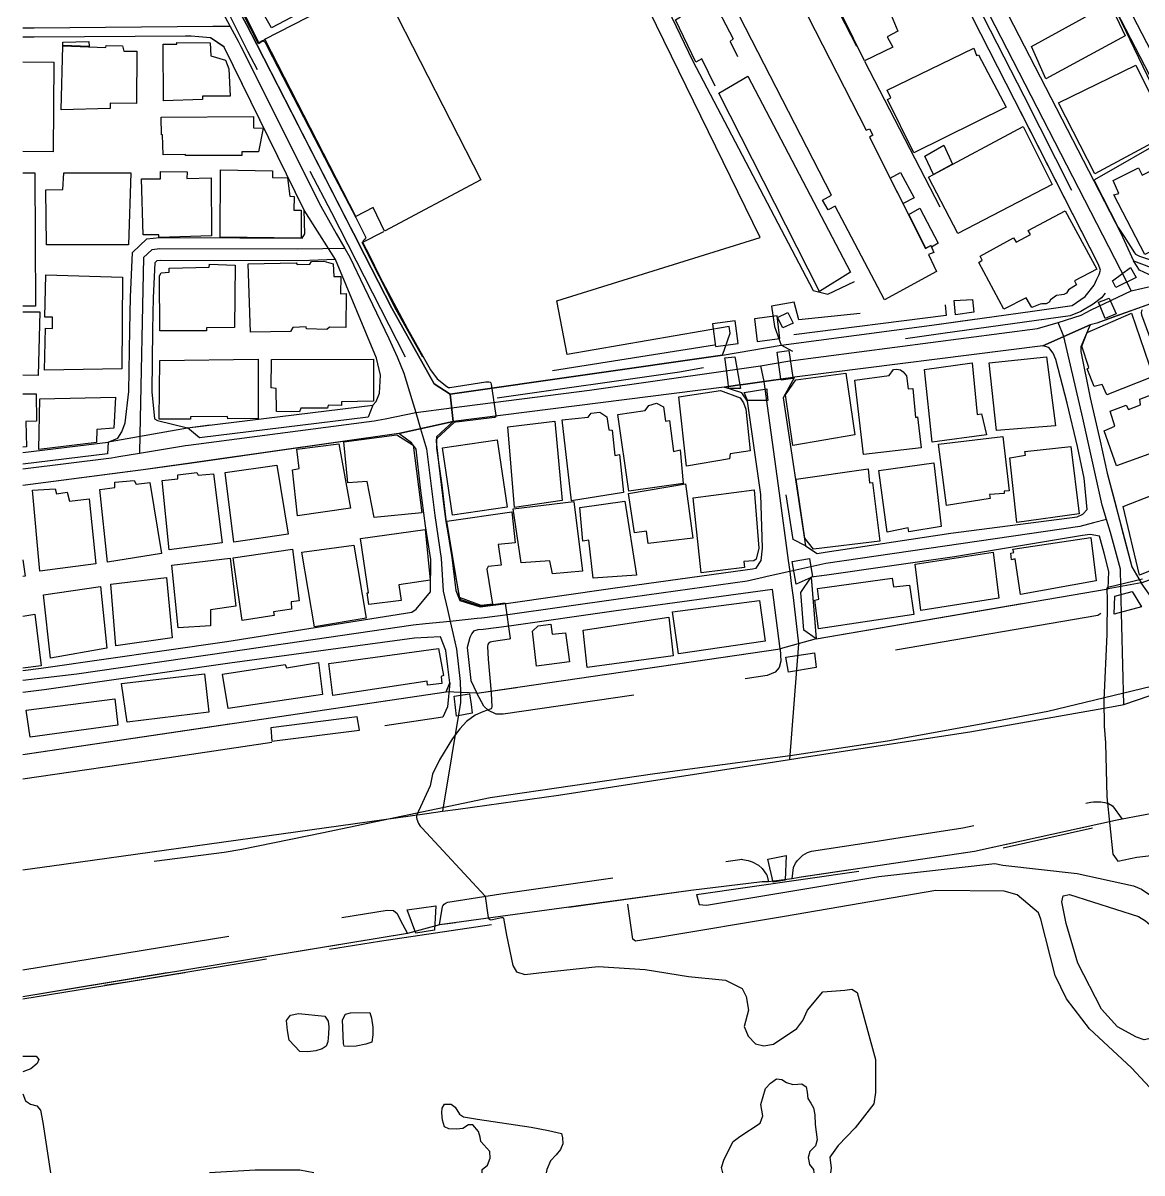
# Model space of a CAD drawing. Header units: millimetres. Extents: x 198785 to 203305, y 542885 to 545889.
# Drawn here: x 198795.4 to 198991.1, y 542885.3 to 543086.5 of the extents above; entities that cross this region are included whole.
import ezdxf

# ---------------------------------------------------------------- set-up
doc = ezdxf.new("R2010")
doc.units = ezdxf.units.MM
for name, pattern in [('FENCE_25K', [54.3, 28.7, -9.2, -16.4]), ('HIDDEN_BULD_25K', [28.8, 18.4, -10.4]), ('HIDDEN_IN_25K', [56.5, 36.5, -20])]:
    doc.linetypes.add(name, pattern=pattern)
for name, color, linetype in [('A0013114', 253, 'Continuous'), ('A0013117', 253, 'Continuous'), ('A0013118', 253, 'Continuous'), ('A0023214', 253, 'Continuous'), ('A0023217', 253, 'Continuous'), ('A0033324', 253, 'Continuous'), ('A0043325', 253, 'Continuous'), ('A0053326', 253, 'Continuous'), ('B0014111', 253, 'Continuous'), ('B0014112', 253, 'Continuous'), ('B0014113', 253, 'Continuous'), ('B0014116', 253, 'Continuous'), ('B0014118', 253, 'Continuous'), ('B0024120', 253, 'Continuous'), ('B0024127', 253, 'Continuous'), ('C0076117', 253, 'Continuous'), ('C0393323', 253, 'Continuous'), ('C0523121', 253, 'Continuous'), ('E0052114', 253, 'Continuous'), ('F0017111', 253, 'Continuous')]:
    doc.layers.add(name, color=color, linetype=linetype)

msp = doc.modelspace()

# ---------------------------------------------------------------- linework, layer by layer
at = {"layer": 'A0013114'}
for points in [[(198991.02, 542988.57), (199058.97, 543012.98), (199062.37, 543023.34), (199044.92, 543057.09), (199015.77, 543045.97), (199009.58, 543043.61), (199002.48, 543040.91), (198996.65, 543038.81), (198992.96, 543037.48), (198986.37, 543035.11), (198983.23, 543033.98), (198982.09, 543033.7)], [(198989.68, 543044.86), (198994.12, 543043.2), (199003.9, 543047.12), (199005.28, 543049.41)], [(198927.99, 543030.15), (198954.36, 543033.65), (198971.96, 543036.09), (198978.95, 543037.05), (198981.22, 543038.62), (198982.76, 543040.6), (198983.25, 543041.68)], [(198973.78, 543030.01), (198930.37, 543024.5), (198928.35, 543020.92), (198932.28, 542995.04), (198934.3, 542993.69)], [(198917.72, 543028.36), (198870.1, 543021.56)], [(198923.65, 542991.13), (198924.51, 542992.44), (198924.76, 542994.61), (198924.48, 543003.97), (198922.14, 543020.32), (198921.15, 543021.8), (198918.03, 543022.78), (198870.61, 543016.77)], [(198824.15, 543015.67), (198856.55, 543019.63)], [(198861.12, 543014.65), (198824.52, 543009.45), (198816.41, 543008.3), (198812.32, 543007.77), (198795.37, 543005.59)], [(198795.37, 543011.33), (198810.29, 543013.13), (198811.97, 543013.88)], [(198933.25, 542989.51), (198934.13, 542978.75), (198985.24, 542987.49)], [(198874.76, 542969.22), (198927.85, 542977.02), (198926.48, 542987.4)], [(199133.78, 542885.31), (199112.62, 542929.06), (199108.26, 542934.08), (199088.78, 542973.04), (199079.4, 542977.98), (199058.2, 542969.72), (199044.31, 542964.19), (199030.11, 542958.92), (199023.12, 542956.56), (199012.06, 542953.11), (199005.3, 542951.3), (198998.41, 542949.56), (198993.85, 542948.35), (198987.67, 542947.22), (198986.49, 542946.99), (198961.86, 542941.55), (198931.17, 542937.01), (198929.91, 542936.74), (198925.79, 542936.24), (198924.68, 542936.24), (198912.2, 542934.71), (198868.25, 542928.69), (198862.62, 542927.21), (198795.37, 542916.15)], [(198795.37, 542958.52), (198869.43, 542969.46)]]:
    msp.add_lwpolyline(points, dxfattribs=at)
at = {"layer": 'A0013117'}
for points in [[(199005.28, 543049.41), (199004.61, 543051.29), (199005.34, 543051.69), (199004.07, 543054.78), (199003.11, 543056.88), (199001.42, 543060.16), (198993.33, 543075.71), (198947.49, 543164.22), (198944.86, 543169.44), (198942.98, 543173.12), (198928.55, 543202.07), (198928.37, 543202.39), (198928.15, 543202.69), (198912.94, 543195.08), (198925.66, 543169.72), (198930.23, 543160.88), (198951.53, 543117.6), (198965.87, 543091.59), (198987.37, 543049.86), (198989.68, 543044.86)], [(198983.25, 543041.68), (198983.62, 543042.48), (198983.89, 543043.23), (198983.55, 543044.23), (198961.47, 543087.44), (198958.81, 543092.97), (198930.32, 543147.86), (198918.85, 543170.13)], [(198870.1, 543021.56), (198867.33, 543023.36), (198859.9, 543036.59), (198855.1, 543045.95), (198853.18, 543049.69), (198836.26, 543082.7), (198834.45, 543086.23), (198830.73, 543093.1), (198829.1, 543096.11), (198821.83, 543110.44), (198817.07, 543119.95), (198814.28, 543125.49), (198813.15, 543127.3), (198810.75, 543131.52), (198810.03, 543132.7), (198807.31, 543137.98), (198807.54, 543139.69), (198808.84, 543142.63), (198834.7, 543155.12), (198835.21, 543154.24), (198838.78, 543147.28), (198844.38, 543136.2)], [(198811.97, 543013.88), (198812.69, 543014.95), (198813.27, 543016.56), (198813.9, 543022.04), (198814.04, 543032.89), (198814.15, 543038.52), (198814.5, 543046.32), (198817.04, 543048.75), (198819.25, 543048.95), (198833.3, 543048.91), (198844.19, 543048.84), (198844.69, 543049.62), (198844.54, 543053.71), (198830.7, 543082.02), (198830.58, 543082.27), (198830.55, 543082.29), (198828.18, 543083.91), (198826.11, 543084.04), (198824.78, 543084.2), (198823.79, 543084.2), (198797.31, 543083.99), (198795.37, 543083.98)], [(198856.55, 543019.63), (198857.13, 543020.28), (198857.74, 543021.74), (198857.94, 543024.87), (198857.24, 543027.84), (198850.02, 543045.1), (198845.47, 543044.93), (198843.37, 543044.89), (198819.42, 543044.95), (198818.79, 543044.89), (198818.42, 543044.54), (198818.14, 543038.39), (198818.04, 543032.83), (198817.9, 543021.98), (198818.37, 543017.23), (198818.92, 543016.92), (198824.15, 543015.67)], [(198982.09, 543033.7), (198980.42, 543029.81), (198980.41, 543029.03), (198982.06, 543020.93), (198983.84, 543013.32), (198985.05, 543007.73), (198986.36, 543002.73), (198987.62, 542997.92), (198989.36, 542991.36), (198991.02, 542988.57)], [(198934.3, 542993.69), (198935.69, 542993.94), (198957.72, 542997.24), (198979.81, 543000.07), (198980.79, 543000.57), (198981.57, 543001.38), (198981.05, 543006.87), (198979.84, 543012.41), (198978.07, 543020), (198976.05, 543027.59), (198975.57, 543028.7), (198974.83, 543029.72), (198973.78, 543030.01)], [(198870.61, 543016.77), (198867.74, 543014.08), (198867.71, 543012.11), (198868.62, 543005.61), (198869.43, 542999.06), (198870.39, 542993), (198871.1, 542987.21), (198871.8, 542985.48), (198875.38, 542984.32), (198879.91, 542984.94), (198898.56, 542987.6), (198921.71, 542990.81), (198923, 542991), (198923.65, 542991.13)], [(198795.37, 542973.2), (198798.55, 542973.59), (198831.04, 542978.27), (198863.39, 542983.42), (198864.13, 542983.92), (198866.67, 542986.95), (198866.7, 542992.6), (198865.76, 542998.54), (198864.94, 543005.15), (198864.18, 543011.91), (198863.34, 543013.06), (198861.12, 543014.65)], [(198985.24, 542987.49), (198985.31, 542990.51), (198984.5, 542993.71), (198983.68, 542996.73), (198982.09, 542996.99), (198980.73, 542996.8), (198958.33, 542993.09), (198936, 542989.87), (198933.25, 542989.51)], [(198926.48, 542987.4), (198899.12, 542983.64), (198880.45, 542980.98), (198875.85, 542980.41), (198874.96, 542980.32), (198874.18, 542980.07), (198873.88, 542979.71), (198873.57, 542978.97), (198873.05, 542977.22), (198873.71, 542971.47), (198874.76, 542969.22)], [(198869.43, 542969.46), (198870.04, 542971.04), (198869.72, 542973.85), (198869.37, 542976.7), (198868.39, 542979.12), (198863.88, 542978.88), (198831.58, 542974.51), (198799.05, 542969.83), (198795.37, 542969.37)]]:
    msp.add_lwpolyline(points, dxfattribs=at)
at = {"layer": 'A0013118'}
for points in [[(198851.69, 543095.14), (198882.58, 543111.48), (198890.76, 543115.95), (198890.32, 543117.15), (198893.8, 543118.92), (198912.47, 543079.9), (198933.6, 543039.68), (198936.16, 543039.07), (198940.85, 543041.27)], [(198917.72, 543028.36), (198919.06, 543032.22), (198918.89, 543033.37), (198890.56, 543028.5), (198888.78, 543037.89), (198924.34, 543048.93), (198904.92, 543088.64), (198892.54, 543112.86), (198890.93, 543112.89), (198890.07, 543112.73), (198852.76, 543093)], [(198848.08, 543090.52), (198838.87, 543085.65), (198836.06, 543090.58)], [(198941.84, 543035.69), (198931.13, 543034.56), (198930.28, 543037.67), (198926.33, 543036.93), (198926.85, 543033.37), (198927.99, 543030.15)], [(198913.18, 542934.04), (198913.68, 542932.28), (198914.92, 542932.14), (198927.95, 542934.3), (198945.08, 542937.15), (198965.39, 542939.43), (198966.81, 542939.14), (198979.79, 542937.7), (198989.67, 542935.54), (198991.04, 542934.95), (198996.9, 542931.02)], [(199001.03, 542885.31), (198999.8, 542888.26), (198994.09, 542898.57), (198989.31, 542903.7), (198981.94, 542910.53), (198977.95, 542915.8), (198975.94, 542919.87), (198973.45, 542929.7), (198973.05, 542930.84), (198969.31, 542933.95), (198967.01, 542934.62), (198955.05, 542934.71), (198928.61, 542930.16), (198906.96, 542926.56), (198902.53, 542925.88), (198902.06, 542926.2), (198901.2, 542932.32)], [(198991.51, 542908.61), (198990.18, 542909.04), (198986.88, 542910.85), (198984.07, 542913.96), (198979.89, 542922.01), (198977.87, 542928.94), (198977.11, 542932.73), (198977.37, 542933.78), (198978.46, 542934.05), (198990.5, 542930.2), (198991.77, 542929.41), (198992.54, 542928.7), (198993.47, 542927.16), (198994.93, 542917.47), (198995.12, 542915.34), (198995.22, 542913.5), (198994.81, 542911.56), (198993.8, 542909.61), (198992.36, 542908.75), (198991.51, 542908.61)]]:
    msp.add_lwpolyline(points, dxfattribs=at)
at = {"layer": 'A0023214'}
for points in [[(198924.41, 543026.52), (198929.18, 543027.33), (198972.87, 543033.05), (198976.47, 543034.07), (198980.52, 543035.38), (198982.23, 543036.3), (198989.27, 543039.63), (198995.38, 543041.01), (199001.63, 543043.61), (199007.65, 543046.22), (199009.93, 543047.08), (199014.67, 543048.83), (199035.42, 543056.45), (199038.43, 543057.77), (199040.96, 543058.9), (199043.75, 543060.33), (199050.15, 543063.6)], [(198795.37, 543008.47), (198810.84, 543010.44), (198812.16, 543010.65), (198815.74, 543011.24), (198823.79, 543012.57), (198824.33, 543012.64), (198856.81, 543016.86), (198858.74, 543017.25), (198864.07, 543018.34), (198870.35, 543019.17), (198894.49, 543022.24), (198917.88, 543025.57), (198924.41, 543026.52)], [(198924.41, 543026.52), (198924.95, 543023.74), (198927.66, 543004.24), (198929.24, 542992.47), (198929.51, 542990.52), (198929.79, 542988.43), (198930.12, 542986), (198931.05, 542977.9), (198929.48, 542957.63)], [(198929.48, 542957.63), (198932.05, 542958.03), (198961.02, 542962.5), (198986.47, 542966.99), (198987.95, 542967.25), (198992.41, 542968.79), (199075.92, 542997.54), (199082.88, 542999.94)], [(198795.37, 542938.33), (198802.53, 542939.36), (198866, 542948.19), (198868.78, 542948.58), (198871.51, 542948.96), (198889.08, 542951.4), (198926.85, 542957.23), (198929.48, 542957.63)]]:
    msp.add_lwpolyline(points, dxfattribs=at)
at = {"layer": 'A0023217'}
for points in [[(199009.93, 543047.08), (199008.44, 543050.36), (199005.05, 543057.81), (199003.33, 543061.15), (198995.23, 543076.7), (198949.41, 543165.19), (198946.78, 543170.42), (198944.9, 543174.09), (198930.23, 543203.54), (198928.44, 543207.14)], [(198989.27, 543039.63), (198988.47, 543041.19), (198961.28, 543094.2), (198949.36, 543116.48), (198929.97, 543155.33), (198927.21, 543160.33), (198923.04, 543168.39), (198911.1, 543191.9), (198910.31, 543193.57), (198908.65, 543197.08)], [(198801.19, 543142.17), (198803.03, 543139.32), (198808.08, 543131.47), (198808.77, 543130.35), (198812.28, 543124.36), (198815.02, 543118.92), (198819.77, 543109.42), (198826.9, 543094.71), (198828.04, 543092.59), (198831.63, 543085.86)], [(198831.63, 543085.86), (198828.57, 543085.84), (198797.3, 543085.59), (198795.37, 543085.58)], [(198831.63, 543085.86), (198832.99, 543083.33), (198833.47, 543082.36), (198847.46, 543054.45), (198850.18, 543049.67), (198851.68, 543047.04)], [(198851.68, 543047.04), (198847.82, 543046.97), (198843.36, 543046.89), (198819.33, 543046.95), (198817.92, 543046.82), (198816.46, 543045.43), (198815.81, 543014.45), (198815.74, 543011.24)], [(198851.68, 543047.04), (198852.54, 543045.52), (198855.07, 543040.28), (198859.37, 543031.3), (198860.82, 543028.1), (198862.02, 543025.22), (198863.39, 543020.61), (198864.07, 543018.34), (198864.92, 543015.5), (198865.96, 543012.01), (198867.41, 543000.3), (198868.55, 542992.8), (198868.88, 542987.08), (198869.62, 542983.88), (198870.1, 542981.8)], [(198984.93, 542999.64), (198984.17, 543002.11), (198980.79, 543017.35), (198977.48, 543031.65), (198976.47, 543034.07)], [(198984.93, 542999.64), (198982.63, 542999.04), (198980.27, 542998.43), (198935.84, 542991.91), (198933.74, 542991.45), (198929.51, 542990.52), (198925.59, 542989.67), (198924.89, 542989.5), (198922.04, 542988.83), (198899.48, 542985.71), (198880.18, 542982.96), (198875.62, 542982.36), (198874.8, 542982.28), (198870.1, 542981.8)], [(198987.95, 542967.25), (198987.43, 542987.9), (198987.35, 542990.94), (198985.65, 542997.33), (198984.93, 542999.64)], [(198870.1, 542981.8), (198865.78, 542981.37), (198863.64, 542981.15), (198831.31, 542976.39), (198804.81, 542972.57), (198795.37, 542971.45)], [(198870.1, 542981.8), (198870.64, 542979.49), (198871.22, 542976.96), (198871.87, 542971.26), (198871.89, 542969.35), (198871.91, 542967.63), (198868.78, 542948.58)]]:
    msp.add_lwpolyline(points, dxfattribs=at)
at = {"layer": 'A0033324', "linetype": 'HIDDEN_IN_25K', "flags": 128}
for points in [[(198910.52, 543190.18), (198911, 543189.79), (198911.27, 543189.35), (198920.99, 543170.07), (198931.51, 543149.75), (198940.73, 543131.78), (198952.12, 543109.83), (198961.04, 543092.1), (198970.46, 543073.74), (198982.32, 543050.24), (198985.81, 543043.63), (198985.91, 543042.82), (198985.91, 543042.07), (198985.82, 543041.45), (198985.11, 543039.84), (198984.06, 543038.4), (198982.57, 543037.28), (198980.46, 543036.01), (198978.56, 543035.24), (198956.28, 543032.15), (198932.37, 543028.77), (198931.31, 543028.65), (198930.64, 543028.71), (198927.99, 543030.15), (198954.36, 543033.65), (198971.96, 543036.09), (198978.95, 543037.05), (198981.22, 543038.62), (198982.76, 543040.6), (198983.25, 543041.68), (198983.62, 543042.48), (198983.89, 543043.23), (198983.55, 543044.23), (198961.47, 543087.44), (198958.81, 543092.97), (198930.32, 543147.86), (198918.85, 543170.13), (198917, 543173.72), (198909.2, 543188.86), (198904.2, 543190.07), (198895.44, 543185.72), (198892.18, 543184.1), (198883.6, 543179.85), (198861.22, 543168.8), (198861.21, 543169.69), (198861.6, 543170.07), (198878.56, 543178.79), (198897.21, 543188.33), (198903.88, 543191.78), (198904.75, 543191.96), (198907.86, 543191.25), (198909.8, 543190.56), (198910.52, 543190.18)], [(198867.33, 543023.36), (198870.1, 543021.56), (198917.72, 543028.36), (198917.9, 543026.85), (198917.78, 543026.73), (198910.23, 543025.41), (198871.49, 543019.87), (198870.94, 543019.86), (198869.78, 543020.18), (198864.88, 543022.95), (198864.04, 543024.57), (198849.38, 543053.27), (198834.7, 543081.48), (198824.37, 543102.16), (198811.44, 543126.32), (198806.75, 543135.01), (198806.48, 543136.3), (198806.44, 543137.11), (198806.61, 543138), (198807.54, 543139.69), (198807.31, 543137.98), (198810.03, 543132.7), (198810.75, 543131.52), (198813.15, 543127.3), (198814.28, 543125.49), (198817.07, 543119.95), (198821.83, 543110.44), (198829.1, 543096.11), (198830.73, 543093.1), (198834.45, 543086.23), (198836.26, 543082.7), (198853.18, 543049.69), (198855.1, 543045.95), (198859.9, 543036.59), (198867.33, 543023.36)], [(198994.08, 542984.99), (198993.72, 542984.97), (198993.08, 542985.59), (198991.02, 542988.57), (199058.97, 543012.98), (199062.37, 543023.34), (199044.92, 543057.09), (199046.94, 543058.14), (199047.62, 543058.08), (199048.13, 543057.76), (199048.51, 543057.33), (199066.65, 543022.26), (199062.48, 543009.56), (198994.08, 542984.99)], [(199004.27, 543045.05), (198995.67, 543041.88), (198994.15, 543041.77), (198993.74, 543041.83), (198990.71, 543043.26), (198989.68, 543044.86), (198994.12, 543043.2), (199003.9, 543047.12), (199005.28, 543049.41), (199004.61, 543051.29), (199005.34, 543051.69), (199006.11, 543050.32), (199006.24, 543048.99), (199006.08, 543048.5), (199005.52, 543046.79), (199004.66, 543045.32), (199004.27, 543045.05)], [(198855.77, 543017.52), (198826.26, 543013.91), (198824.15, 543015.67), (198856.55, 543019.63), (198855.77, 543017.52)], [(198928.35, 543020.92), (198932.28, 542995.04), (198930.09, 542996.12), (198926.64, 543018.88), (198928.35, 543020.92)], [(198795.37, 543011.33), (198810.29, 543013.13), (198810.13, 543011.09), (198795.37, 543009.31)], [(198934.13, 542978.75), (198932, 542980.24), (198931.46, 542986.86), (198933.25, 542989.51), (198934.13, 542978.75)], [(198934.13, 542978.75), (198985.24, 542987.49), (198984.67, 542984.24), (198984.27, 542983.42), (198983.4, 542982.81), (198936.92, 542974.87), (198936.1, 542974.83), (198935.23, 542975.29), (198934.63, 542976.27), (198934.13, 542978.75)], [(198902.25, 542968.91), (198879.36, 542965.55), (198878.14, 542965.59), (198876.81, 542966.23), (198876.02, 542966.97), (198874.76, 542969.22), (198927.85, 542977.02), (198927.95, 542974.85), (198927.68, 542973.71), (198926.95, 542972.89), (198925.55, 542972.33), (198902.25, 542968.91)], [(198795.37, 542958.52), (198869.43, 542969.46), (198870.04, 542971.04), (198869.65, 542966.83), (198868.81, 542965.02), (198820.96, 542957.96)], [(198820.96, 542957.96), (198795.37, 542954.18)], [(198931.17, 542937.01), (198929.91, 542936.74), (198930.15, 542938.73), (198930.53, 542939.52), (198930.84, 542939.98), (198931.8, 542940.92), (198932.61, 542941.37), (198933.31, 542941.63), (198944.05, 542943.22), (198948.81, 542943.97), (198959.79, 542945.69), (198969.17, 542947.57), (198982.17, 542950.18), (198982.63, 542950.24), (198983.22, 542950.26), (198983.96, 542950.26), (198984.63, 542950.14), (198985.27, 542949.93), (198985.99, 542949.52), (198987.67, 542947.22), (198986.49, 542946.99), (198980.13, 542945.58), (198965.25, 542942.3), (198961.86, 542941.55), (198947.89, 542939.49), (198943.24, 542938.8), (198931.53, 542937.07), (198931.17, 542937.01)], [(198925.48, 542937.48), (198925.79, 542936.24), (198924.68, 542936.24), (198912.2, 542934.71), (198883.36, 542930.75), (198873.63, 542929.42), (198869.69, 542928.88), (198868.25, 542928.69), (198868.77, 542931.92), (198868.83, 542932.05), (198869.04, 542932.32), (198869.39, 542932.57), (198869.69, 542932.66), (198878.98, 542934.12), (198917.76, 542939.72), (198920.77, 542940.16), (198921.09, 542940.19), (198921.27, 542940.15), (198922.21, 542939.97), (198922.95, 542939.73), (198924.07, 542939.15), (198924.68, 542938.59), (198925.41, 542937.58), (198925.48, 542937.48)], [(198795.37, 542920.82), (198859.07, 542931.29), (198860.2, 542931.23), (198860.81, 542930.68), (198861.3, 542929.7), (198862.62, 542927.21), (198795.37, 542916.15)]]:
    msp.add_lwpolyline(points, dxfattribs=at)
at = {"layer": 'A0043325'}
for points in [[(198990.12, 543041.95), (198986.59, 543040.22), (198985.99, 543041.35), (198989.15, 543043.72), (198990.12, 543041.95)], [(198986.64, 543035.58), (198984.68, 543034.79), (198983.55, 543037.66), (198984.34, 543037.96), (198985.38, 543038.34), (198986.64, 543035.6), (198986.64, 543035.58)], [(198930.07, 543024.27), (198928, 543023.98), (198927.98, 543024.16), (198927.31, 543028.91), (198929.34, 543029.17), (198930.04, 543024.45), (198930.07, 543024.27)], [(198920.87, 543022.56), (198918.85, 543022.54), (198918.81, 543022.89), (198918.72, 543023.6), (198918.2, 543027.61), (198918.16, 543027.88), (198919.9, 543028.11), (198919.96, 543027.77), (198920.65, 543023.84), (198920.77, 543023.16), (198920.87, 543022.56)], [(198925.52, 543022.03), (198925.67, 543020.44), (198922.11, 543020.43), (198921.58, 543021.7), (198921.52, 543021.83), (198925.48, 543022.48), (198925.52, 543022.03)], [(198933.25, 542989.49), (198930.65, 542988.29), (198929.94, 542992.27), (198932.95, 542992.78), (198933.52, 542989.61), (198933.3, 542989.51), (198933.25, 542989.49)], [(198991.03, 542984.34), (198986.26, 542983.08), (198986.41, 542986.24), (198989.42, 542987.04), (198991.03, 542984.34)], [(198934.13, 542973.73), (198929.29, 542972.94), (198928.84, 542975.55), (198933.83, 542976.31), (198934.13, 542973.73)], [(198873.96, 542965.76), (198871.2, 542965.24), (198870.84, 542968.28), (198870.78, 542968.71), (198873.48, 542969.13), (198873.75, 542967.27), (198873.96, 542965.76)], [(198928.73, 542936.53), (198926.64, 542936.16), (198925.66, 542940.19), (198928.86, 542940.84), (198928.73, 542936.53)], [(198867.38, 542927.79), (198864.12, 542927.27), (198862.59, 542931.35), (198867.6, 542932.04), (198867.38, 542927.79)]]:
    msp.add_lwpolyline(points, dxfattribs=at)
at = {"layer": 'A0053326'}
for points in [[(198965.87, 543091.59), (198987.37, 543049.86), (198989.68, 543044.86), (198994.12, 543043.2), (199003.9, 543047.12), (199005.28, 543049.41), (199004.61, 543051.29), (199005.34, 543051.69), (199004.07, 543054.78), (199003.11, 543056.88), (199001.42, 543060.16), (198993.33, 543075.71), (198947.49, 543164.22)], [(198829.1, 543096.11), (198834.45, 543086.23), (198855.1, 543045.95), (198859.9, 543036.59), (198867.33, 543023.36), (198870.1, 543021.56), (198870.61, 543016.77), (198861.12, 543014.65), (198816.41, 543008.3), (198795.37, 543005.59)], [(199002.48, 543040.91), (198983.23, 543033.98), (198982.09, 543033.7), (198973.78, 543030.01), (198930.37, 543024.5), (198930.04, 543024.45), (198927.98, 543024.16), (198926.24, 543023.92), (198921.35, 543023.24), (198920.77, 543023.16), (198918.81, 543022.89), (198918.03, 543022.78), (198870.61, 543016.77), (198870.1, 543021.56), (198917.72, 543028.36), (198927.99, 543030.15), (198954.36, 543033.65), (198971.96, 543036.09), (198978.95, 543037.05), (198981.22, 543038.62), (198982.76, 543040.6), (198983.25, 543041.68), (198983.62, 543042.48), (198983.89, 543043.23), (198983.55, 543044.23), (198961.47, 543087.44)], [(198795.37, 543011.33), (198810.29, 543013.13), (198810.6, 543013.26), (198824.15, 543015.67), (198856.55, 543019.63), (198857.13, 543020.28), (198857.74, 543021.74), (198857.94, 543024.87), (198857.24, 543027.84), (198850.02, 543045.1), (198844.54, 543053.71), (198830.58, 543082.27), (198828.18, 543083.91), (198826.11, 543084.04), (198824.78, 543084.2), (198823.79, 543084.2), (198797.31, 543083.99), (198795.37, 543083.98)], [(198795.37, 542973.2), (198798.55, 542973.59), (198831.04, 542978.27), (198863.39, 542983.42), (198864.13, 542983.92), (198866.67, 542986.95), (198866.7, 542992.6), (198865.76, 542998.54), (198864.94, 543005.15), (198864.18, 543011.91), (198863.34, 543013.06), (198861.12, 543014.65), (198870.61, 543016.77), (198867.74, 543014.08), (198867.71, 543012.11), (198868.62, 543005.61), (198869.43, 542999.06), (198870.39, 542993), (198871.1, 542987.21), (198871.8, 542985.48), (198875.38, 542984.32), (198879.91, 542984.94), (198898.56, 542987.6), (198921.71, 542990.81), (198923, 542991), (198923.65, 542991.13), (198924.51, 542992.44), (198924.76, 542994.61), (198924.48, 543003.97), (198922.14, 543020.32), (198921.15, 543021.8), (198918.03, 543022.78), (198918.81, 543022.89), (198920.77, 543023.16), (198921.35, 543023.24), (198926.24, 543023.92), (198927.98, 543024.16), (198930.04, 543024.45), (198930.37, 543024.5), (198928.35, 543020.92), (198932.28, 542995.04), (198934.3, 542993.69), (198935.69, 542993.94), (198957.72, 542997.24), (198979.81, 543000.07), (198980.79, 543000.57), (198981.57, 543001.38), (198981.05, 543006.87), (198979.84, 543012.41), (198978.07, 543020), (198976.05, 543027.59), (198975.57, 543028.7), (198974.83, 543029.72), (198973.78, 543030.01), (198982.09, 543033.7), (198980.42, 543029.81), (198980.41, 543029.03), (198982.06, 543020.93), (198983.84, 543013.32), (198985.05, 543007.73), (198987.71, 542997.58)], [(198987.71, 542997.58), (198989.36, 542991.36), (198991.02, 542988.57), (198985.24, 542987.49), (198985.31, 542990.51), (198984.5, 542993.71), (198983.68, 542996.73), (198982.09, 542996.99), (198980.73, 542996.8), (198958.33, 542993.09), (198936, 542989.87), (198933.3, 542989.51), (198933.25, 542989.51), (198933.25, 542989.49), (198934.13, 542978.75), (198927.85, 542977.02), (198926.48, 542987.4), (198899.12, 542983.64), (198880.45, 542980.98), (198875.85, 542980.41), (198874.96, 542980.32), (198874.18, 542980.07), (198873.88, 542979.71), (198873.57, 542978.97), (198873.05, 542977.22), (198873.71, 542971.47), (198874.76, 542969.22), (198869.43, 542969.46), (198870.04, 542971.04), (198869.72, 542973.85), (198869.37, 542976.7), (198868.39, 542979.12), (198863.88, 542978.88), (198831.58, 542974.51), (198799.05, 542969.83), (198795.37, 542969.37)]]:
    msp.add_lwpolyline(points, dxfattribs=at)
at = {"layer": 'B0014111'}
for points in [[(198912.25, 543127.63), (198942.87, 543067.71), (198943.48, 543067.95), (198944.04, 543066.84), (198943.47, 543066.48), (198953.29, 543047.05), (198954.22, 543047.53), (198954.71, 543046.36), (198953.81, 543045.96), (198955.17, 543043.01), (198946.1, 543038.06), (198937.45, 543054.45), (198936.22, 543053.77), (198935.27, 543055.48), (198936.84, 543056.38), (198901.41, 543125.26)], [(198857.52, 543093.83), (198859.09, 543090), (198859.55, 543090.19), (198875.48, 543059.05), (198858.62, 543050.04), (198856.65, 543054.21), (198853.61, 543052.64), (198837.67, 543083.68), (198857.52, 543093.83)], [(198993.08, 543024.64), (198984.97, 543021.43), (198984.16, 543023.27), (198982.78, 543022.89), (198981.55, 543026), (198981.86, 543026.23), (198980.64, 543029.97), (198981.56, 543032.32), (198989.31, 543035.72), (198993.08, 543024.64)], [(198940.89, 543014.45), (198930.07, 543012.55), (198928.75, 543021.44), (198930.59, 543024.05), (198939.34, 543025.23), (198940.89, 543014.45)], [(198795.37, 543021.58), (198797.65, 543021.6), (198797.75, 543016.81), (198795.89, 543016.75), (198795.98, 543012.35), (198795.37, 543012.29)], [(198808.23, 543013.11), (198798.15, 543011.86), (198798.32, 543020.74), (198811.56, 543021.03), (198811.28, 543015.6), (198808.3, 543015.35), (198808.23, 543013.11)], [(198919, 543010.25), (198911.46, 543008.96), (198910.12, 543021.07), (198917.4, 543022.22), (198920.85, 543020.91), (198921.41, 543020.03), (198921.81, 543018.94), (198922.58, 543011.62), (198919.06, 543011.11), (198919, 543010.25)], [(198863.62, 543012.62), (198865.16, 543000.78), (198856.78, 542999.99), (198855.6, 543006.27), (198852.2, 543006.04), (198851.48, 543013.21), (198860.78, 543014.44), (198863.62, 543012.62)], [(198852.69, 543001.58), (198843.41, 543000.27), (198842.5, 543008.29), (198843.69, 543008.55), (198843.28, 543011.91), (198850.62, 543012.84), (198852.69, 543001.58)], [(198998.02, 543005.88), (198998.42, 543004.69), (199001.14, 543005.55), (199001.36, 543004.72), (199001.84, 543004.85), (199005.13, 542995.7), (198990.69, 542989.88), (198987.84, 543001.91), (198998.02, 543005.88)], [(198982.16, 542996.49), (198983.14, 542988.9), (198969.9, 542986.48), (198968.95, 542992.72), (198968.33, 542992.58), (198968.17, 542993.73), (198968.69, 542993.86), (198968.54, 542994.46), (198982.16, 542996.49)], [(198966.09, 542985.87), (198952.46, 542983.68), (198951.46, 542991.81), (198965.12, 542993.94), (198966.09, 542985.87)], [(198947.43, 542989.39), (198947.68, 542987.83), (198950.46, 542988.16), (198951.2, 542983.01), (198934.53, 542980.5), (198933.93, 542985.54), (198934.58, 542985.7), (198934.34, 542987.57), (198947.43, 542989.39)], [(198925.21, 542978.35), (198910.04, 542976.14), (198908.99, 542983.46), (198924.21, 542985.46), (198925.21, 542978.35)], [(198795.37, 542982.71), (198797.46, 542983.04), (198798.55, 542974.03), (198795.37, 542973.63)], [(198887.74, 542981.3), (198887.94, 542979.56), (198890.26, 542979.79), (198890.97, 542974.71), (198885.23, 542973.95), (198884.51, 542980.1), (198885.52, 542981), (198887.74, 542981.3)], [(198909.11, 542975.79), (198894.1, 542973.71), (198893.4, 542980.29), (198908.36, 542982.52), (198909.11, 542975.79)], [(198868.54, 542972.19), (198868.63, 542970.95), (198866.16, 542970.67), (198866.05, 542971.37), (198849.56, 542968.83), (198848.85, 542974.42), (198868.08, 542977.06), (198868.94, 542972.36), (198868.54, 542972.19)], [(198847.04, 542974.6), (198847.79, 542969.01), (198831.29, 542966.59), (198830.26, 542972.54), (198841.26, 542974.27), (198841.46, 542973.68), (198847.04, 542974.6)], [(198827.91, 542965.91), (198813.57, 542964.15), (198812.63, 542970.91), (198827.12, 542972.6), (198827.91, 542965.91)], [(198811.99, 542963.62), (198796.64, 542961.53), (198795.95, 542966.25), (198811.44, 542968.24), (198811.99, 542963.62)]]:
    msp.add_lwpolyline(points, dxfattribs=at)
at = {"layer": 'B0014112'}
for points in [[(198947.53, 543082.25), (198942.58, 543079.89), (198936.86, 543091.54), (198944.73, 543095.11), (198947, 543090.33), (198946.37, 543089.96), (198948.43, 543085.08), (198946.56, 543084.04), (198947.53, 543082.25)], [(198802.34, 543082.51), (198809.85, 543082.22), (198809.9, 543082.53), (198812.77, 543082.5), (198813, 543081.55), (198815.28, 543081.56), (198815.23, 543072.41), (198810.63, 543072.48), (198810.6, 543071.5), (198802.06, 543071.29), (198802.34, 543082.51)], [(198795.37, 543035.97), (198798.32, 543035.96)], [(198798.32, 543035.96), (198798.02, 543024.81), (198795.37, 543024.85)], [(198836.52, 543027.65), (198836.51, 543017.32), (198831.23, 543017.23), (198831.14, 543017.66), (198824.65, 543017.58), (198824.65, 543017.2), (198819.21, 543017.2), (198819.29, 543027.45), (198836.52, 543027.65)], [(198961.43, 543027.01), (198962.33, 543017.97), (198963.04, 543018.12), (198963.94, 543014.44), (198954.41, 543013.15), (198953.09, 543025.88), (198961.43, 543027.01)], [(198949.94, 543024.75), (198950.23, 543022.47), (198951.03, 543022.54), (198951.49, 543017.45), (198951.89, 543017.59), (198952.5, 543012.18), (198942.42, 543010.98), (198940.9, 543024.01), (198946.88, 543024.8), (198947.65, 543025.85), (198948.2, 543025.92), (198948.87, 543025.81), (198949.38, 543025.45), (198949.94, 543024.75)], [(198994.56, 543022.15), (198997.81, 543013.06), (198986.68, 543008.99), (198984.53, 543015.12), (198986.41, 543015.95), (198985.55, 543018.55), (198988.35, 543019.61), (198988.75, 543018.84), (198990.86, 543019.68), (198990.78, 543020.67), (198994.56, 543022.15)], [(198907.45, 543019.35), (198907.76, 543016.82), (198908.47, 543016.93), (198909.15, 543011.53), (198910.36, 543011.81), (198910.85, 543005.9), (198901.36, 543004.58), (198899.42, 543018.01), (198904.24, 543018.68), (198904.87, 543019.57), (198906.23, 543019.97), (198907.45, 543019.35)], [(198898.44, 543015.25), (198898.9, 543010.84), (198899.75, 543011.02), (198900.42, 543004.36), (198891.32, 543002.89), (198889.67, 543017.05), (198894.22, 543017.52), (198894.75, 543018.22), (198896.3, 543018.41), (198897.5, 543017.6), (198897.84, 543015.32), (198898.44, 543015.25)], [(198964.57, 543003.3), (198956.95, 543002.1), (198955.54, 543012.78), (198966.78, 543014.17), (198967.9, 543004.66), (198967.03, 543004.59), (198967.03, 543004.2), (198964.47, 543003.97), (198964.57, 543003.3)], [(198980.13, 543000.61), (198969.27, 542999.08), (198968.04, 543010.44), (198970.76, 543010.9), (198970.65, 543011.53), (198978.66, 543012.38), (198980.13, 543000.61)], [(198841.76, 542997.05), (198832.24, 542995.64), (198830.71, 543007.87), (198839.8, 543009.12), (198841.76, 542997.05)], [(198825.81, 543007.86), (198825.99, 543007.37), (198828.68, 543007.61), (198830.2, 542995.57), (198820.95, 542994.33), (198819.71, 543006.43), (198822.46, 543006.75), (198822.48, 543007.42), (198825.81, 543007.86)], [(198800.97, 543005.01), (198801.22, 543004.1), (198803.1, 543004.39), (198803.52, 543002.86), (198806.97, 543003.25), (198808.13, 542991.89), (198798.29, 542990.61), (198797.06, 543004.77), (198800.97, 543005.01)], [(198814.81, 543006.46), (198815.15, 543005.8), (198817.58, 543006.11), (198819.61, 542993.7), (198810.17, 542992.19), (198808.79, 543004.89), (198811.41, 543005.24), (198811.42, 543006.13), (198814.81, 543006.46)], [(198911.28, 543005.89), (198912.56, 542996.38), (198904.77, 542995.4), (198904.45, 542997.6), (198902.38, 542997.3), (198901.31, 543004.17), (198911.28, 543005.89)], [(198877.48, 542984.81), (198875.54, 542984.57), (198871.76, 542985.99), (198869.51, 542999.32), (198880.91, 543000.98), (198881.45, 542995.56), (198878.48, 542995.25), (198879.02, 542991.62), (198876.78, 542991.38), (198876.54, 542990.95), (198877.48, 542984.81)], [(198891.72, 543002.75), (198893.24, 542990.59), (198888.03, 542990.12), (198887.54, 542992.38), (198882.51, 542992.06), (198881.13, 543001.48), (198891.72, 543002.75)], [(198861.12, 542988.22), (198861.54, 542985.43), (198855.85, 542984.74), (198855.6, 542986.79), (198855.82, 542986.79), (198854.43, 542996.33), (198865.74, 542997.9), (198866.58, 542989.03), (198861.12, 542988.22)], [(198828.16, 542981.03), (198822.49, 542980.65), (198821.4, 542991.65), (198831.61, 542992.86), (198832.63, 542984.47), (198828.15, 542983.81), (198828.16, 542981.03)], [(198839.3, 542982.82), (198833.73, 542981.97), (198832.16, 542992.9), (198842.54, 542994.45), (198843.71, 542985.4), (198842.29, 542985.21), (198842.37, 542983.92), (198839.19, 542983.45), (198839.3, 542982.82)], [(198795.37, 542992.55), (198795.72, 542989.7)], [(198795.72, 542989.7), (198795.37, 542989.65)], [(198821.45, 542978.95), (198811.6, 542977.54), (198810.73, 542988.3), (198820.45, 542989.48), (198821.45, 542978.95)], [(198810.06, 542977.09), (198800.19, 542975.39), (198798.95, 542986.47), (198808.95, 542987.91), (198810.06, 542977.09)]]:
    msp.add_lwpolyline(points, dxfattribs=at)
at = {"layer": 'B0014113'}
for points in [[(198988.18, 543084.23), (198974.34, 543076.72), (198971.83, 543082.38), (198985.53, 543089.92), (198988.18, 543084.23)], [(198828.11, 543082.99), (198828.24, 543080.72), (198830.8, 543079.99), (198831.39, 543078.49), (198831.6, 543073.68), (198826.75, 543073.66), (198826.78, 543073.09), (198819.93, 543072.87), (198819.91, 543082.78), (198822.26, 543082.75), (198822.26, 543083.08), (198828.11, 543082.99)], [(198961.69, 543082.09), (198962.19, 543080.82), (198962.56, 543080.93), (198967.35, 543071.78), (198951.24, 543063.79), (198946.63, 543073.11), (198947.18, 543073.39), (198946.54, 543074.72), (198961.69, 543082.09)], [(198795.37, 543079.7), (198800.77, 543079.6)], [(198800.77, 543079.6), (198800.63, 543063.94), (198795.37, 543063.99)], [(198996, 543067.13), (198982.88, 543060.08), (198976.55, 543072.49), (198990.06, 543079.12), (198996, 543067.13)], [(198837.37, 543068.09), (198836.58, 543063.97), (198833.66, 543063.95), (198833.67, 543063.28), (198823.87, 543063.31), (198823.77, 543063.48), (198819.88, 543063.43), (198819.79, 543066.89), (198819.62, 543066.94), (198819.56, 543070.01), (198835.71, 543070.1), (198835.7, 543068.13), (198837.37, 543068.09)], [(198975.43, 543058.23), (198958.92, 543049.67), (198953.76, 543059.5), (198954.65, 543059.98), (198970.33, 543068.38), (198975.43, 543058.23)], [(198996.95, 543064.54), (199003.62, 543052.57), (199000.78, 543050.91), (199001.55, 543049.48), (198995.17, 543046.03), (198994.44, 543047.45), (198991.62, 543045.99), (198986.22, 543056.43), (198987.07, 543056.68), (198986.09, 543058.94), (198990.51, 543061.15), (198991.16, 543059.84), (198993.15, 543060.83), (198992.58, 543062.23), (198996.95, 543064.54)], [(198795.37, 543060.27), (198797.44, 543060.25)], [(198797.44, 543060.25), (198797.57, 543036.93), (198795.37, 543036.95)], [(198814.21, 543060.26), (198813.83, 543047.68), (198799.51, 543047.67), (198799.39, 543057.28), (198802.34, 543057.34), (198802.49, 543060.29), (198814.21, 543060.26)], [(198824.08, 543060.44), (198824.04, 543059.27), (198828.3, 543059.37), (198828.32, 543049.26), (198819.12, 543048.94), (198819.15, 543049.45), (198816.39, 543049.4), (198816.08, 543059.23), (198819.44, 543059.23), (198819.42, 543060.5), (198824.08, 543060.44)], [(198844.02, 543053.72), (198844.03, 543048.86), (198829.87, 543049.02), (198829.9, 543060.78), (198839.03, 543060.64), (198839.04, 543059.45), (198841.67, 543059.41), (198842.04, 543056.17), (198842.8, 543056.14), (198842.76, 543053.73), (198844.02, 543053.72)], [(198977.67, 543053.62), (198983.26, 543043.43), (198979.32, 543041.36), (198979.7, 543040.68), (198978.29, 543039.82), (198977.91, 543039.21), (198977.47, 543039.01), (198977.05, 543038.95), (198976.2, 543038.8), (198975.14, 543038.06), (198974.91, 543037.65), (198974.36, 543037.38), (198973.61, 543037.33), (198973.32, 543037.29), (198971.87, 543036.69), (198970.85, 543038.4), (198966.96, 543036.41), (198962.6, 543044.6), (198963.15, 543045), (198962.8, 543045.69), (198968.68, 543048.89), (198969.12, 543048.15), (198971.63, 543049.48), (198971.22, 543050.21), (198977.67, 543053.62)], [(198827.47, 543033.16), (198827.46, 543032.63), (198819.29, 543032.61), (198819.23, 543042.23), (198819.57, 543042.77), (198820.92, 543042.91), (198820.97, 543043.62), (198827.94, 543043.79), (198827.98, 543044.27), (198832.51, 543044.09), (198832.38, 543033.19), (198827.47, 543033.16)], [(198849.64, 543044.37), (198849.76, 543042.14), (198850.95, 543042.12), (198850.9, 543039.13), (198851.93, 543039.14), (198851.85, 543033.24), (198848.97, 543033.29), (198848.52, 543032.86), (198844.98, 543032.99), (198844.9, 543033.35), (198842.56, 543033.24), (198842.19, 543032.51), (198835.17, 543032.42), (198834.77, 543044.37), (198843.14, 543044.52), (198843.32, 543044.25), (198845.55, 543044.28), (198845.82, 543044.77), (198847.98, 543044.79), (198849.64, 543044.37)], [(198812.77, 543042.02), (198812.64, 543025.97), (198799.11, 543025.77), (198799.28, 543033.08), (198800.52, 543033.06), (198800.55, 543035.01), (198799.19, 543035.04), (198799.36, 543042.45), (198812.77, 543042.02)], [(198851.11, 543020.2), (198851.09, 543019.59), (198848.76, 543019.61), (198848.66, 543019.08), (198844, 543019.09), (198843.72, 543018.46), (198839.73, 543018.52), (198839.67, 543022.52), (198838.76, 543022.64), (198838.87, 543027.59), (198856.67, 543027.67), (198856.7, 543020.33), (198851.11, 543020.2)], [(198976.01, 543016.02), (198965.71, 543015.19), (198964.41, 543027.02), (198974.45, 543028.08), (198976.01, 543016.02)], [(198889.7, 543002.97), (198881.34, 543001.73), (198880.19, 543015.86), (198888.4, 543016.83), (198889.7, 543002.97)], [(198880.08, 543001.78), (198870.49, 543000.37), (198868.76, 543012.16), (198878.35, 543013.57), (198880.08, 543001.78)], [(198956.03, 542998.39), (198950.34, 542997.48), (198950.22, 542998.19), (198946.53, 542997.42), (198945.12, 543008.22), (198954.7, 543009.51), (198956.03, 542998.39)], [(198943.26, 543008.47), (198943.49, 543006.02), (198943.98, 543006.11), (198945.27, 542995.83), (198933.65, 542994.45), (198932.13, 542996.36), (198930.65, 543006.7), (198943.26, 543008.47)], [(198921.57, 542991.21), (198914, 542990.29), (198912.63, 543003.39), (198923.29, 543004.84), (198924.08, 542994.6), (198923.66, 542992.66), (198923.24, 542992.39), (198921.47, 542992.25), (198921.57, 542991.21)], [(198900.64, 543002.85), (198902.72, 542989.91), (198895.12, 542989.36), (198894.37, 542996.03), (198893.3, 542995.84), (198892.77, 543001.7), (198900.64, 543002.85)], [(198855.42, 542982.39), (198846.38, 542980.86), (198844.17, 542993.91), (198853.27, 542995.15), (198855.42, 542982.39)]]:
    msp.add_lwpolyline(points, dxfattribs=at)
at = {"layer": 'B0014116', "linetype": 'HIDDEN_BULD_25K', "flags": 128}
for points in [[(198912.66, 543096.24), (198915, 543091.42), (198915.47, 543091.6), (198919.62, 543083.7), (198919.08, 543083.22), (198921.9, 543077.63), (198916.91, 543074.43), (198914.16, 543080.22), (198913.06, 543079.64), (198909.55, 543087.04), (198910.39, 543087.57), (198907.4, 543093.35), (198912.66, 543096.24)], [(198958.01, 543061.8), (198954.65, 543060), (198953.16, 543063.17), (198956.45, 543065.13), (198958.01, 543061.8)], [(198951.26, 543055.92), (198949.37, 543054.88), (198947.09, 543059.35), (198948.89, 543060.33), (198951.26, 543055.92)], [(198955.5, 543047.94), (198954.33, 543047.29), (198954.23, 543047.55), (198953.3, 543047.07), (198950.34, 543052.99), (198952.28, 543054.07), (198955.5, 543047.94)], [(198961.73, 543035.92), (198958.52, 543035.44), (198958.26, 543037.93), (198961.49, 543038.14), (198961.73, 543035.92)], [(198930.12, 543033.96), (198928.29, 543033.15), (198927.36, 543034.96), (198929.17, 543035.81), (198930.12, 543033.96)]]:
    msp.add_lwpolyline(points, dxfattribs=at)
at = {"layer": 'B0014118', "linetype": 'HIDDEN_BULD_25K', "flags": 128}
msp.add_lwpolyline([(198806.91, 543083.23), (198806.92, 543082.35), (198802.34, 543082.52), (198802.31, 543083.13), (198806.91, 543083.23)], dxfattribs=at)
at = {"layer": 'B0024120', "linetype": 'FENCE_25K', "flags": 128}
for points in [[(198914.42, 543137.38), (198938.17, 543088.34), (198941.19, 543082.41)], [(198837.67, 543083.53), (198836.55, 543082.85), (198823.69, 543108.3), (198846.54, 543119.92), (198856.4, 543125.51)], [(198942.57, 543079.82), (198962.01, 543042.19), (198963.64, 543039.16), (198956.63, 543038.64), (198956.85, 543035.32), (198927.85, 543031.66)], [(198916.36, 543030.12), (198869.44, 543022.7), (198867.66, 543024.26), (198866.66, 543025.68), (198860.63, 543036.32), (198854.7, 543048.09), (198858.52, 543049.99)], [(198913.18, 542934.04), (198942.71, 542938.26), (198964.65, 542941.73), (198982.48, 542945.67)], [(198795.37, 542915.78), (198857.72, 542925.89), (198901.2, 542932.32)], [(198809.62, 542918.17), (198813.6, 542918.76), (198844.24, 542923.83), (198862.46, 542927.04)]]:
    msp.add_lwpolyline(points, dxfattribs=at)
at = {"layer": 'B0024127'}
for points in [[(198927.79, 543031.27), (198927.3, 543035.24), (198923.33, 543034.75), (198923.82, 543030.78), (198927.79, 543031.27)], [(198920.47, 543030.4), (198919.98, 543034.37), (198916.01, 543033.88), (198916.5, 543029.91), (198920.47, 543030.4)]]:
    msp.add_lwpolyline(points, dxfattribs=at)
at = {"layer": 'C0076117'}
msp.add_lwpolyline([(198853.86, 542965.12), (198838.74, 542963.19), (198838.93, 542960.84), (198854.22, 542962.79), (198853.86, 542965.12)], dxfattribs=at)
at = {"layer": 'C0393323'}
msp.add_lwpolyline([(198940.14, 543042.89), (198934.74, 543039.51), (198917.08, 543074.22), (198922.2, 543077.17), (198940.14, 543042.89)], dxfattribs=at)
at = {"layer": 'C0523121'}
msp.add_lwpolyline([(199049.9, 542989.45), (199035.45, 542983.96), (199022.32, 542979), (199012.48, 542975.91), (199003.7, 542973.35), (198992.79, 542970.4), (198974.67, 542966.05), (198962.38, 542963.71), (198946.59, 542960.86), (198929.59, 542958.31), (198905.91, 542955.13), (198877.08, 542950.94), (198847.64, 542944.75), (198833.65, 542941.89), (198830.56, 542941.38), (198818.34, 542939.78)], dxfattribs=at)
at = {"layer": 'E0052114'}
for points in [[(198846.6, 542906.68), (198845.19, 542906.48), (198843.83, 542906.55), (198841.94, 542908.53), (198841.64, 542910.26), (198841.46, 542912.01), (198842.17, 542912.91), (198843.59, 542913.18), (198848.17, 542912.75), (198848.77, 542911.86), (198848.86, 542910.85), (198848.84, 542909.65), (198848.7, 542908.23), (198848.38, 542907.49), (198847.72, 542907), (198846.6, 542906.68)], [(198853.64, 542907.52), (198852.25, 542907.41), (198851.57, 542907.5), (198851.43, 542907.98), (198851.27, 542912.11), (198851.77, 542913.07), (198852.65, 542913.34), (198856.04, 542913.38), (198856.36, 542912.38), (198856.56, 542910.84), (198856.6, 542909.45), (198856.37, 542908.2), (198855.36, 542907.83), (198853.64, 542907.52)], [(198795.37, 542905.74), (198797.66, 542905.77), (198798.12, 542905.19), (198797.86, 542904.47), (198796.73, 542903.51), (198795.37, 542902.98)], [(198917.8, 542885.31), (198917.57, 542886.28), (198918.06, 542887.72), (198919.6, 542890.84), (198920.77, 542891.7), (198924.33, 542894.04), (198924.79, 542895.31), (198924.48, 542897.26), (198925.29, 542900.07), (198926.16, 542901.02), (198927.22, 542901.75), (198928.12, 542901.64), (198928.94, 542901.13)], [(198928.94, 542901.13), (198930.07, 542900.78), (198930.94, 542900.83), (198931.65, 542900.88), (198932.37, 542900.4), (198932.57, 542899.46), (198932.69, 542898.32), (198933.19, 542897.52), (198933.68, 542896.72), (198933.92, 542895.5), (198933.97, 542893.81), (198934.29, 542891.08), (198934, 542890.05), (198933.04, 542889.04), (198932.73, 542888.03), (198932.98, 542886.81), (198933.69, 542885.91), (198933.72, 542885.31)], [(198795.37, 542899.17), (198795.79, 542897.92), (198796.69, 542897.34), (198797.81, 542897.05), (198798.44, 542896.31), (198798.82, 542894.14), (198800.17, 542885.31)], [(198875.71, 542885.31), (198875.73, 542885.89), (198876.65, 542886.69), (198877.12, 542887.92), (198877.04, 542889.06), (198875.49, 542890.81), (198875.38, 542891.6), (198875.06, 542892.57), (198874.07, 542893.72), (198873.33, 542893.71), (198872.3, 542893.09), (198871.25, 542892.98), (198869.88, 542893.04), (198869.11, 542893.36), (198868.75, 542894.53), (198868.66, 542895.83), (198868.73, 542896.67), (198869.13, 542897.35), (198870.28, 542897.32), (198870.99, 542896.83), (198871.76, 542895.62), (198872.44, 542895.12), (198874.9, 542894.72)], [(198874.9, 542894.72), (198884.3, 542893.31), (198887.31, 542892.75), (198889.56, 542892.22), (198889.74, 542891.46), (198889.83, 542890.39), (198889.42, 542889.39), (198888.62, 542888.5), (198887.63, 542887.43), (198887, 542885.89), (198886.91, 542885.31)]]:
    msp.add_lwpolyline(points, dxfattribs=at)
at = {"layer": 'F0017111'}
for points, elevation in [([(198831.32, 543093.66), (198836.43, 543083.33), (198836.52, 543083.18), (198836.62, 543083.12), (198836.75, 543083.11), (198837.25, 543083.41), (198837.36, 543083.42), (198837.44, 543083.4), (198837.53, 543083.33), (198837.65, 543083.17), (198839.02, 543080.59), (198849.92, 543059.45), (198853.61, 543052.45), (198855.26, 543049.2), (198855.32, 543048.95), (198855.31, 543048.85), (198855.18, 543048.67), (198854.89, 543048.35), (198854.84, 543048.25), (198854.82, 543048.15), (198854.84, 543048.01), (198855.97, 543045.82), (198857.82, 543042.09), (198862.64, 543032.97), (198866.68, 543025.78), (198867.81, 543024.25), (198869.53, 543022.87), (198869.81, 543022.73), (198870.03, 543022.7), (198876.33, 543023.71), (198876.88, 543023.71), (198877.09, 543023.65), (198877.21, 543023.51), (198877.3, 543023.3), (198878.11, 543017.83), (198878.08, 543017.66), (198878.01, 543017.53), (198877.88, 543017.48), (198871.68, 543016.7), (198871.12, 543016.66), (198870.79, 543016.57), (198867.85, 543013.84), (198867.68, 543013.6), (198867.64, 543013.28), (198868.09, 543009.59), (198868.98, 543001.89), (198869.33, 542999.26), (198871.76, 542985.89), (198871.86, 542985.7), (198871.98, 542985.61), (198875.4, 542984.45), (198875.62, 542984.44), (198879.23, 542985.01), (198879.51, 542985.01), (198879.71, 542984.97), (198880.61, 542978.78), (198880.59, 542978.75), (198880.45, 542978.7), (198877.7, 542978.31), (198877.12, 542978.16), (198876.82, 542977.95), (198876.68, 542977.74), (198876.63, 542977.38), (198876.76, 542975.18), (198877.28, 542969.32), (198877.28, 542969.16), (198877.41, 542966.89), (198877.34, 542966.62), (198877.28, 542966.53), (198877.1, 542966.44), (198875.79, 542965.98), (198874.47, 542965.38), (198872.97, 542964.28), (198871.78, 542963.03), (198870.5, 542961.3), (198868.21, 542957.56), (198867.03, 542955.09), (198866.58, 542953.02), (198864.22, 542947.86), (198864.21, 542947.51), (198864.28, 542947.18), (198864.56, 542946.45), (198864.88, 542945.99), (198865.18, 542945.61), (198876.24, 542933.73), (198876.68, 542930.42), (198876.76, 542930.02), (198876.94, 542929.73), (198877.14, 542929.62), (198877.48, 542929.68), (198879.11, 542930.02), (198879.34, 542929.98), (198879.41, 542929.89), (198879.97, 542926.93), (198881.04, 542921.61), (198881.69, 542920.5), (198883.17, 542920.05), (198885.64, 542920.33), (198896.01, 542921.45), (198904.19, 542920.88), (198911.79, 542919.66), (198918.3, 542919.06), (198921.19, 542917.6), (198921.91, 542916.2), (198922.27, 542913.81), (198921.55, 542910.94), (198922.23, 542909.23), (198923.5, 542907.93), (198925, 542907.58), (198926.68, 542907.86), (198930.76, 542910.6), (198931.8, 542911.99), (198932.6, 542913.78), (198935.28, 542917.01), (198939.14, 542917.31), (198940.35, 542917.45), (198941.29, 542916.88), (198944.54, 542905.18), (198944.51, 542899.37), (198944.21, 542897.39), (198940.93, 542893.23), (198937.97, 542890.13), (198936.52, 542888.07), (198936.75, 542886.15), (198936.62, 542885.31)], 20), ([(198986.06, 543089.76), (198996.51, 543067.96)], 30), ([(198996.05, 543066.62), (198982.85, 543059.06), (198982.8, 543058.99), (198982.79, 543058.91), (198982.8, 543058.8), (198986.97, 543050.72), (198988.01, 543049.15), (198989.81, 543046.28), (198990.03, 543046.03), (198990.68, 543045.67), (198993.85, 543044.67)], 30), ([(198991.18, 543036.33), (198991.04, 543036.09), (198990.98, 543035.81), (198991.03, 543035.44), (198994.32, 543026.59)], 30), ([(198991.21, 542989.19), (198985.17, 542987.73), (198985.01, 542987.61), (198984.97, 542987.48), (198985.05, 542985.63), (198984.98, 542979.53), (198984.49, 542968.07), (198984.5, 542963.5), (198984.76, 542960.53), (198984.99, 542951.09), (198986.01, 542941.07), (198986.89, 542939.86), (198990.25, 542940.56), (198992.75, 542940.84)], 30), ([(198846.27, 542885.31), (198843.79, 542885.79), (198840.41, 542885.8), (198836.01, 542885.8), (198827.97, 542885.31)], 20)]:
    msp.add_lwpolyline(points, dxfattribs=dict(at, elevation=elevation))

doc.saveas('drawing.dxf')
